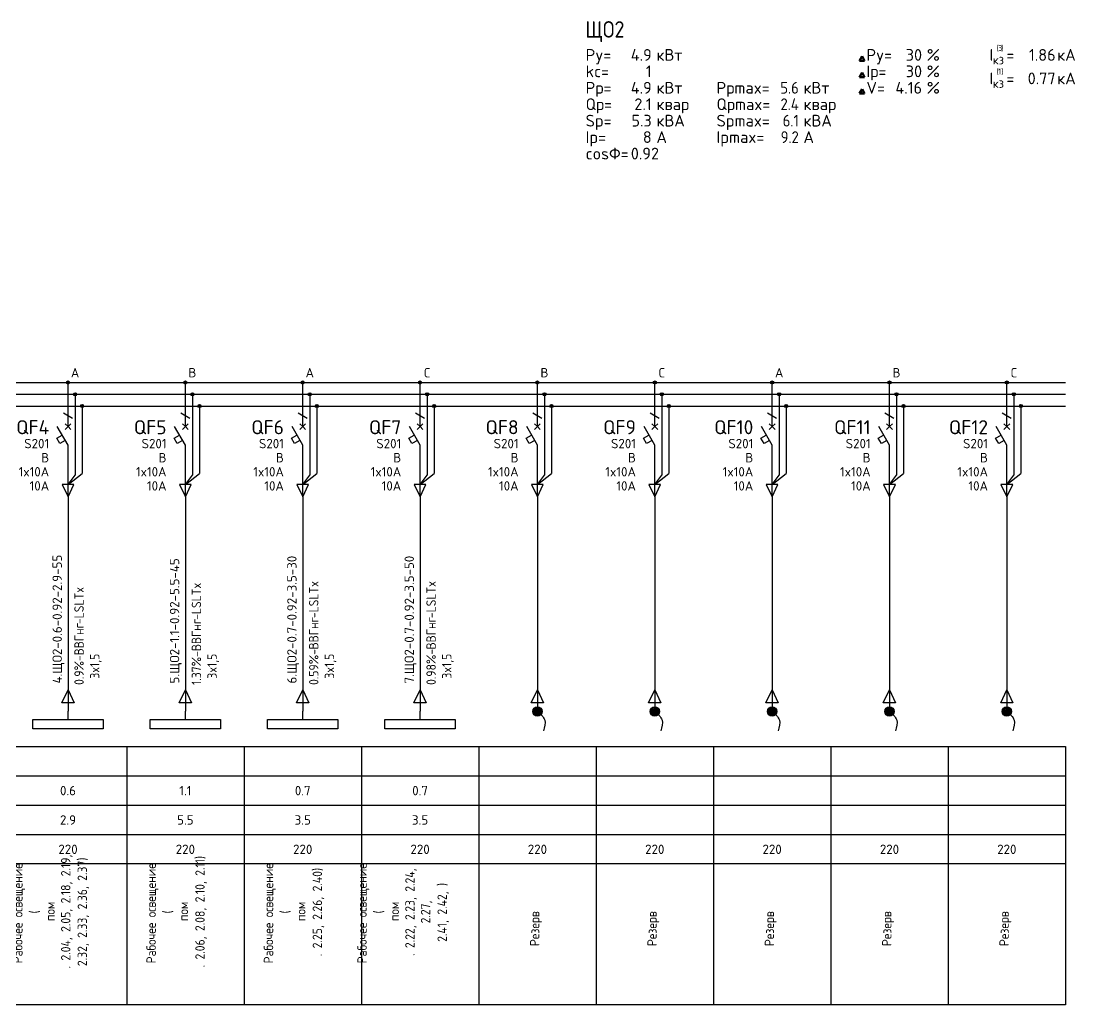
# Model space of a CAD drawing. Header units: millimetres. Extents: x -100 to 776, y -1250 to 875.
# Drawn here: x 127.5 to 352, y 0 to 209.4 of the extents above; entities that cross this region are included whole.
import ezdxf
from ezdxf.enums import TextEntityAlignment as Align

# ---------------------------------------------------------------- set-up
doc = ezdxf.new("R2010")
doc.units = ezdxf.units.MM
for name, color, linetype in [('Автомат защитный', 7, 'Continuous'), ('Принципиальная схема КТП -для ОДНОЛИНЕЙКИ', 7, 'Continuous'), ('ПРОВОДНИКИ', 7, 'Continuous')]:
    doc.layers.add(name, color=color, linetype=linetype)
doc.layers.add('ЭС АВ', color=7, linetype='Continuous', lineweight=18)
doc.layers.add('ЭС рамка', color=7, linetype='Continuous', lineweight=18)
doc.styles.add('GOST A', font='isocpeur.ttf', dxfattribs={"width": 0.9})

# ---------------------------------------------------------------- blocks, each defined once
blk = doc.blocks.new('DBData')
at = {"lineweight": 50}
for p, q in [((56.09, 21), (56.65, 21.97)), ((56.09, 21), (57.21, 21)), ((57.21, 21), (56.65, 21.97)), ((56.09, 17.5), (56.65, 18.47)), ((57.21, 17.5), (56.65, 18.47)), ((56.09, 17.5), (57.21, 17.5)), ((56.09, 14), (56.65, 14.97)), ((56.09, 14), (57.21, 14)), ((57.21, 14), (56.65, 14.97))]:
    blk.add_line(p, q, dxfattribs=at)
at = {"style": 'GOST A'}
for s, height, p in [('Py=', 2.5, (-2.23, 21)), ('кВт', 2.5, (12.85, 21)), ('Py=', 2.5, (57.59, 21)), ('%%%', 2.5, (70.44, 21)), ('I', 2.5, (83.82, 21)), ('(', 1.25, (85.3, 23.08)), ('3', 1.25, (85.64, 23.08)), (')', 1.25, (86.31, 23.08)), ('=', 2.5, (87.41, 21)), ('кА', 2.5, (98.22, 21)), ('кз', 1.875, (84.49, 20.23)), ('kc=', 2.5, (-2.23, 17.5)), ('Iр=', 2.5, (57.59, 17.5)), ('%%%', 2.5, (70.44, 17.5)), ('I', 2.5, (83.82, 16)), ('(', 1.25, (85.3, 18.08)), ('1', 1.25, (85.64, 18.09)), (')', 1.25, (86.31, 18.08)), ('кА', 2.5, (98.22, 16)), ('Pр=', 2.5, (-2.23, 14)), ('кВт', 2.5, (12.85, 14)), ('Pрmax=', 2.5, (25.66, 14)), ('кВт', 2.5, (44.17, 14)), ('V=', 2.5, (57.59, 14)), ('%%%', 2.5, (70.44, 14)), ('кз', 1.875, (84.49, 15.23)), ('=', 2.5, (87.41, 16)), ('Qр=', 2.5, (-2.23, 10.5)), ('квар', 2.5, (12.85, 10.5)), ('Qрmax=', 2.5, (25.66, 10.5)), ('квар', 2.5, (44.17, 10.5)), ('Sp=', 2.5, (-2.23, 7)), ('кВА', 2.5, (12.85, 7)), ('Spmax=', 2.5, (25.66, 7)), ('кВА', 2.5, (44.17, 7)), ('Ip=', 2.5, (-2.23, 3.5)), ('А', 2.5, (12.85, 3.5)), ('Ipmax=', 2.5, (25.66, 3.5)), ('А', 2.5, (44.17, 3.5)), ('cosФ=', 2.5, (-2.23, 0))]:
    blk.add_text(s, height=height, dxfattribs=at).set_placement(p)
at = {"style": 'GOST A', "width": 0.9}
blk.add_attdef('DBNAME', (-2.32, 25.93), '', height=3.5, dxfattribs=at)
at = {"style": 'GOST A'}
for tag, p in [('INSTALLEDACTIVEPOWER', (11.85, 21)), ('DPY', (69.44, 21)), ('CURRENT3', (97.89, 21)), ('MAXFACTOR', (11.85, 17.5)), ('DIR', (69.44, 17.5)), ('CURRENT1', (97.89, 16)), ('RATEDACTIVEPOWER', (11.85, 14)), ('VOLTAGE', (69.44, 14)), ('RATEDREACTIVEPOWER', (11.85, 10.5)), ('RATEDFULLPOWER', (11.85, 7)), ('RATEDCURRENT', (11.85, 3.5))]:
    blk.add_attdef(tag, text='', height=2.5, dxfattribs=at).set_placement(p, align=Align.RIGHT)
at = {"lineweight": 0, "style": 'GOST A', "width": 0.9}
for tag, p in [('RATEDACTIVEPOWERMAX', (43.18, 14)), ('RATEDREACTIVEPOWERMAX', (43.18, 10.5)), ('RATEDFULLPOWERMAX', (43.18, 7)), ('RATEDCURRENTMAX', (43.18, 3.49))]:
    blk.add_attdef(tag, text='', height=2.5, dxfattribs=at).set_placement(p, align=Align.RIGHT)
at = {"style": 'GOST A'}
blk.add_attdef('POWERFACTOR', (7.4, 0), '', height=2.5, dxfattribs=at)
blk = doc.blocks.new('*U18')
h = blk.add_hatch(color=256)
h.dxf.hatch_style = 1
edge = h.paths.add_edge_path()
edge.add_ellipse((12.5, 132.5), major_axis=(0, 0.333), ratio=1, start_angle=0, end_angle=360)
h = blk.add_hatch(color=256)
h.dxf.hatch_style = 1
edge = h.paths.add_edge_path()
edge.add_ellipse((14, 130), major_axis=(0, 0.333), ratio=1, start_angle=0, end_angle=360)
h = blk.add_hatch(color=256)
h.dxf.hatch_style = 1
edge = h.paths.add_edge_path()
edge.add_ellipse((15.5, 127.5), major_axis=(0, 0.333), ratio=1, start_angle=0, end_angle=360)
at = {"lineweight": 30}
for p, q in [((14, 129.67), (14, 123.11)), ((15.5, 127.17), (15.5, 113.13)), ((14, 123.11), (14, 112.8)), ((0, 55), (25, 55)), ((0, 55), (0, 0)), ((25, 55), (25, 0)), ((0, 48.75), (25, 48.75)), ((0, 42.5), (25, 42.5)), ((0, 36.25), (25, 36.25))]:
    blk.add_line(p, q, dxfattribs=at)
at = {"layer": 'Автомат защитный', "lineweight": 30}
for p, q in [((12.5, 123.11), (12.5, 132.17)), ((11.54, 126.04), (13.46, 124.93)), ((10.1, 120.66), (11.26, 121.32)), ((12.5, 119.17), (10.22, 123.11)), ((10.77, 119.5), (10.1, 120.66)), ((11.92, 120.17), (10.77, 119.5)), ((12.5, 108.54), (12.5, 119.17))]:
    blk.add_line(p, q, dxfattribs=at)
blk.add_ellipse((12.5, 132.5), major_axis=(0, 0.333), ratio=1, start_param=-1.570796, end_param=4.712389, dxfattribs=at)
at = {"layer": 'Принципиальная схема КТП -для ОДНОЛИНЕЙКИ', "lineweight": 30}
for p, q in [((12.5, 108.54), (12.5, 99.73)), ((11.19, 64.32), (12.5, 67.06)), ((12.5, 67.06), (13.81, 64.32)), ((13.81, 64.32), (11.19, 64.32)), ((12.5, 64.32), (12.5, 62.5))]:
    blk.add_line(p, q, dxfattribs=at)
at = {"layer": 'ПРОВОДНИКИ', "lineweight": 30}
for p, q in [((12.5, 110.81), (15.5, 113.13)), ((12.5, 110.81), (14, 112.8)), ((13.75, 110.81), (11.25, 110.81)), ((11.25, 110.81), (12.5, 108.2)), ((12.5, 108.2), (13.75, 110.81)), ((11.19, 64.31), (12.5, 67.06)), ((12.5, 67.06), (13.81, 64.31)), ((13.81, 64.31), (11.19, 64.31))]:
    blk.add_line(p, q, dxfattribs=at)
at = {"layer": 'ПРОВОДНИКИ', "lineweight": 30, "ltscale": 100}
blk.add_line((12.5, 99.73), (12.5, 64.32), dxfattribs=at)
at = {"layer": 'ПРОВОДНИКИ', "color": 7, "linetype": 'Continuous', "lineweight": 30}
for centre in [(14, 130), (15.5, 127.5), (15.5, 127.5)]:
    blk.add_ellipse(centre, major_axis=(0, 0.333), ratio=1, start_param=-1.570796, end_param=4.712389, dxfattribs=at)
at = {"layer": 'ЭС АВ', "color": 7, "lineweight": 30}
for q in [(11.88, 123.74), (13.12, 123.74), (11.88, 122.49), (13.12, 122.49)]:
    blk.add_line((12.5, 123.11), q, dxfattribs=at)
at = {"layer": 'ЭС рамка', "color": 7, "linetype": 'Continuous', "lineweight": 30}
for p, q in [((0, 132.5), (12.17, 132.5)), ((12.83, 132.5), (25, 132.5))]:
    blk.add_line(p, q, dxfattribs=at)
at = {"layer": 'ЭС рамка', "color": 5, "linetype": 'Continuous', "lineweight": 30}
for p, q in [((0, 130), (13.67, 130)), ((14.33, 130), (25, 130))]:
    blk.add_line(p, q, dxfattribs=at)
at = {"layer": 'ЭС рамка', "color": 94, "linetype": 'Continuous', "lineweight": 30}
for p, q in [((0, 127.5), (15.17, 127.5)), ((15.83, 127.5), (25, 127.5))]:
    blk.add_line(p, q, dxfattribs=at)
at = {"layer": 'ЭС рамка', "lineweight": 30}
for p, q in [((25, 30), (0, 30)), ((25, 0), (0, 0))]:
    blk.add_line(p, q, dxfattribs=at)
at = {"style": 'GOST A'}
for tag, p in [('LABEL', (12.5, 51.88)), ('INSTALLEDPOWER', (12.5, 45.63)), ('CURRENT', (12.5, 39.37)), ('VOLTAGE', (12.5, 33.13))]:
    blk.add_attdef(tag, text='', height=2, dxfattribs=at).set_placement(p, align=Align.MIDDLE_CENTER)
blk.add_attdef('TEXT', text='', height=2, rotation=90, dxfattribs=at).set_placement((12.5, 15), align=Align.MIDDLE_CENTER)
at = {"layer": 'Автомат защитный', "style": 'GOST A'}
blk.add_attdef('PHASE', text='', height=2, dxfattribs=at).set_placement((14, 134.59), align=Align.MIDDLE_CENTER)
for tag, height, p in [('NUMBER', 3, (8.49, 122.99)), ('SWITCHTYPE', 2, (8.49, 119.5)), ('SWITCHRELEASE', 2, (8.49, 116.5)), ('SWITCHNOMINALCURRENT', 2, (8.49, 113.5)), ('SWITCHRELEASECURRENT', 2, (8.49, 110.5)), ('RCDTYPE', 2, (8.49, 107.5)), ('RCDSETPOINT', 2, (8.49, 104.5))]:
    blk.add_attdef(tag, text='', height=height, dxfattribs=at).set_placement(p, align=Align.MIDDLE_RIGHT)
blk.add_attdef('LINE_A', text='', height=2, rotation=90, dxfattribs=at).set_placement((10.19, 68.43), align=Align.MIDDLE_LEFT)
blk.add_attdef('LINE_B', text='', height=2, rotation=90, dxfattribs=at).set_placement((13.85, 68.43), align=Align.TOP_LEFT)
blk = doc.blocks.new('*U21')
at = {"linetype": 'ByBlock', "lineweight": 30}
blk.add_line((0, -1.75), (0, 0), dxfattribs=at)
at = {"lineweight": 30}
blk.add_lwpolyline([(-7.5, -1.75), (7.5, -1.75), (7.5, -3.75), (-7.5, -3.75)], close=True, dxfattribs=at)
blk = doc.blocks.new('*U22')
at = {"linetype": 'ByBlock', "lineweight": 30}
h = blk.add_hatch(color=256, dxfattribs=at)
h.paths.add_polyline_path([(-0.4, 0.9, -0.414214), (0.92, 0.37), (0, -0.02)])
h.paths.add_polyline_path([(0.92, 0.37, -0.101228), (1, -0.02, -0.30039), (0.39, -0.94), (0, -0.02)])
h.paths.add_polyline_path([(-0.4, 0.9), (0.39, -0.94, -0.538), (-1, -0.02, -0.30039)])
blk.add_circle((0, -0.02), 1, dxfattribs=at)
blk.add_spline([(0, 0), (1.55, -1.88), (1.27, -4.16)], degree=3, dxfattribs=at)

msp = doc.modelspace()

# ---------------------------------------------------------------- block references
at = {"lineweight": 0}
msp.add_blockref('DBData', (250, 180), dxfattribs=at).add_auto_attribs({'INSTALLEDACTIVEPOWER': '4.9', 'MAXFACTOR': '1', 'RATEDACTIVEPOWER': '4.9', 'RATEDREACTIVEPOWER': '2.1', 'RATEDFULLPOWER': '5.3', 'RATEDCURRENT': '8', 'POWERFACTOR': '0.92', 'CURRENT1': '0.77', 'CURRENT3': '1.86', 'DIR': '30', 'VOLTAGE': '4.16', 'DPY': '30', 'DBNAME': 'ЩО2', 'RATEDREACTIVEPOWERMAX': '2.4', 'RATEDACTIVEPOWERMAX': '5.6', 'RATEDFULLPOWERMAX': '6.1', 'RATEDCURRENTMAX': '9.2'})
ref = msp.add_blockref('*U18', (125, 0), dxfattribs=at)
ref.add_attrib('INSTALLEDPOWER', '0.6', dxfattribs={"height": 2, "style": 'GOST A'}).set_placement((137.5, 45.625), align=Align.MIDDLE_CENTER)
ref.add_attrib('CURRENT', '2.9', dxfattribs={"height": 2, "style": 'GOST A'}).set_placement((137.5, 39.375), align=Align.MIDDLE_CENTER)
ref.add_attrib('VOLTAGE', '220', dxfattribs={"height": 2, "style": 'GOST A'}).set_placement((137.5, 33.125), align=Align.MIDDLE_CENTER)
ref.add_attrib('LINE_A', '4.ЩО2-0.6-0.92-2.9-55', dxfattribs={"layer": 'Автомат защитный', "height": 2, "rotation": 90, "style": 'GOST A'}).set_placement((135.194, 68.428), align=Align.MIDDLE_LEFT)
ref.add_attrib('LINE_B_001', '0.9%%%-', (140.852, 68.119), dxfattribs={"layer": 'Автомат защитный', "height": 2, "rotation": 90, "style": 'GOST A', "width": 0.9})
ref.add_attrib('PHASE', 'A', dxfattribs={"layer": 'Автомат защитный', "height": 2, "style": 'GOST A'}).set_placement((139, 134.591), align=Align.MIDDLE_CENTER)
ref.add_attrib('NUMBER', 'QF4', dxfattribs={"layer": 'Автомат защитный', "height": 3, "style": 'GOST A'}).set_placement((133.489, 122.987), align=Align.MIDDLE_RIGHT)
ref.add_attrib('SWITCHTYPE', 'S201', dxfattribs={"layer": 'Автомат защитный', "height": 2, "style": 'GOST A'}).set_placement((133.489, 119.5), align=Align.MIDDLE_RIGHT)
ref.add_attrib('SWITCHRELEASE', 'B', dxfattribs={"layer": 'Автомат защитный', "height": 2, "style": 'GOST A'}).set_placement((133.489, 116.5), align=Align.MIDDLE_RIGHT)
ref.add_attrib('SWITCHNOMINALCURRENT', '1x10А', dxfattribs={"layer": 'Автомат защитный', "height": 2, "style": 'GOST A'}).set_placement((133.489, 113.5), align=Align.MIDDLE_RIGHT)
ref.add_attrib('SWITCHRELEASECURRENT', '10А', dxfattribs={"layer": 'Автомат защитный', "height": 2, "style": 'GOST A'}).set_placement((133.489, 110.5), align=Align.MIDDLE_RIGHT)
ref.add_attrib('TEXT_001', 'Рабочее освещение', (127.807, 8.841), dxfattribs={"height": 2, "rotation": 90, "style": 'GOST A', "width": 0.9})
ref.add_attrib('LINE_B_002', 'ВВГнг', (140.852, 74.419), dxfattribs={"layer": 'Автомат защитный', "height": 2, "rotation": 90, "style": 'GOST A', "width": 0.9})
ref.add_attrib('LINE_B_003', '-LSLTx', (140.852, 81.079), dxfattribs={"layer": 'Автомат защитный', "height": 2, "rotation": 90, "style": 'GOST A', "width": 0.9})
ref.add_attrib('LINE_B_004', ' 3x1,5', (144.185, 68.299), dxfattribs={"layer": 'Автомат защитный', "height": 2, "rotation": 90, "style": 'GOST A', "width": 0.9})
ref.add_attrib('TEXT_002', '(', (131.34, 19.461), dxfattribs={"height": 2, "rotation": 90, "style": 'GOST A', "width": 0.9})
ref.add_attrib('TEXT_003', 'пом', (134.674, 17.841), dxfattribs={"height": 2, "rotation": 90, "style": 'GOST A', "width": 0.9})
ref.add_attrib('TEXT_004', '. 2.04, 2.05, 2.18, 2.19,', (138.007, 7.761), dxfattribs={"height": 2, "rotation": 90, "style": 'GOST A', "width": 0.9})
ref.add_attrib('TEXT_005', '2.32, 2.33, 2.36, 2.37)', (141.54, 8.256), dxfattribs={"height": 2, "rotation": 90, "style": 'GOST A', "width": 0.9})
ref = msp.add_blockref('*U18', (150, 0), dxfattribs=at)
ref.add_attrib('INSTALLEDPOWER', '1.1', dxfattribs={"height": 2, "style": 'GOST A'}).set_placement((162.5, 45.625), align=Align.MIDDLE_CENTER)
ref.add_attrib('CURRENT', '5.5', dxfattribs={"height": 2, "style": 'GOST A'}).set_placement((162.5, 39.375), align=Align.MIDDLE_CENTER)
ref.add_attrib('VOLTAGE', '220', dxfattribs={"height": 2, "style": 'GOST A'}).set_placement((162.5, 33.125), align=Align.MIDDLE_CENTER)
ref.add_attrib('LINE_A', '5.ЩО2-1.1-0.92-5.5-45', dxfattribs={"layer": 'Автомат защитный', "height": 2, "rotation": 90, "style": 'GOST A'}).set_placement((160.194, 68.428), align=Align.MIDDLE_LEFT)
ref.add_attrib('LINE_B_001', '1.37%%%-', (165.852, 68.118), dxfattribs={"layer": 'Автомат защитный', "height": 2, "rotation": 90, "style": 'GOST A', "width": 0.9})
ref.add_attrib('PHASE', 'B', dxfattribs={"layer": 'Автомат защитный', "height": 2, "style": 'GOST A'}).set_placement((164, 134.591), align=Align.MIDDLE_CENTER)
ref.add_attrib('NUMBER', 'QF5', dxfattribs={"layer": 'Автомат защитный', "height": 3, "style": 'GOST A'}).set_placement((158.489, 122.987), align=Align.MIDDLE_RIGHT)
ref.add_attrib('SWITCHTYPE', 'S201', dxfattribs={"layer": 'Автомат защитный', "height": 2, "style": 'GOST A'}).set_placement((158.489, 119.5), align=Align.MIDDLE_RIGHT)
ref.add_attrib('SWITCHRELEASE', 'B', dxfattribs={"layer": 'Автомат защитный', "height": 2, "style": 'GOST A'}).set_placement((158.489, 116.5), align=Align.MIDDLE_RIGHT)
ref.add_attrib('SWITCHNOMINALCURRENT', '1x10А', dxfattribs={"layer": 'Автомат защитный', "height": 2, "style": 'GOST A'}).set_placement((158.489, 113.5), align=Align.MIDDLE_RIGHT)
ref.add_attrib('SWITCHRELEASECURRENT', '10А', dxfattribs={"layer": 'Автомат защитный', "height": 2, "style": 'GOST A'}).set_placement((158.489, 110.5), align=Align.MIDDLE_RIGHT)
ref.add_attrib('TEXT_001', 'Рабочее освещение', (156.212, 8.841), dxfattribs={"height": 2, "rotation": 90, "style": 'GOST A', "width": 0.9})
ref.add_attrib('LINE_B_002', 'ВВГнг', (165.852, 75.318), dxfattribs={"layer": 'Автомат защитный', "height": 2, "rotation": 90, "style": 'GOST A', "width": 0.9})
ref.add_attrib('LINE_B_003', '-LSLTx', (165.852, 81.978), dxfattribs={"layer": 'Автомат защитный', "height": 2, "rotation": 90, "style": 'GOST A', "width": 0.9})
ref.add_attrib('LINE_B_004', ' 3x1,5', (169.185, 68.298), dxfattribs={"layer": 'Автомат защитный', "height": 2, "rotation": 90, "style": 'GOST A', "width": 0.9})
ref.add_attrib('TEXT_002', '(', (159.745, 19.461), dxfattribs={"height": 2, "rotation": 90, "style": 'GOST A', "width": 0.9})
ref.add_attrib('TEXT_003', 'пом', (163.079, 17.841), dxfattribs={"height": 2, "rotation": 90, "style": 'GOST A', "width": 0.9})
ref.add_attrib('TEXT_004', '. 2.06, 2.08, 2.10, 2.11)', (166.612, 7.986), dxfattribs={"height": 2, "rotation": 90, "style": 'GOST A', "width": 0.9})
ref = msp.add_blockref('*U18', (175, 0), dxfattribs=at)
ref.add_attrib('INSTALLEDPOWER', '0.7', dxfattribs={"height": 2, "style": 'GOST A'}).set_placement((187.5, 45.625), align=Align.MIDDLE_CENTER)
ref.add_attrib('CURRENT', '3.5', dxfattribs={"height": 2, "style": 'GOST A'}).set_placement((187.5, 39.375), align=Align.MIDDLE_CENTER)
ref.add_attrib('VOLTAGE', '220', dxfattribs={"height": 2, "style": 'GOST A'}).set_placement((187.5, 33.125), align=Align.MIDDLE_CENTER)
ref.add_attrib('LINE_A', '6.ЩО2-0.7-0.92-3.5-30', dxfattribs={"layer": 'Автомат защитный', "height": 2, "rotation": 90, "style": 'GOST A'}).set_placement((185.194, 68.428), align=Align.MIDDLE_LEFT)
ref.add_attrib('LINE_B_001', '0.59%%%-', (190.852, 68.119), dxfattribs={"layer": 'Автомат защитный', "height": 2, "rotation": 90, "style": 'GOST A', "width": 0.9})
ref.add_attrib('PHASE', 'A', dxfattribs={"layer": 'Автомат защитный', "height": 2, "style": 'GOST A'}).set_placement((189, 134.591), align=Align.MIDDLE_CENTER)
ref.add_attrib('NUMBER', 'QF6', dxfattribs={"layer": 'Автомат защитный', "height": 3, "style": 'GOST A'}).set_placement((183.489, 122.987), align=Align.MIDDLE_RIGHT)
ref.add_attrib('SWITCHTYPE', 'S201', dxfattribs={"layer": 'Автомат защитный', "height": 2, "style": 'GOST A'}).set_placement((183.489, 119.5), align=Align.MIDDLE_RIGHT)
ref.add_attrib('SWITCHRELEASE', 'B', dxfattribs={"layer": 'Автомат защитный', "height": 2, "style": 'GOST A'}).set_placement((183.489, 116.5), align=Align.MIDDLE_RIGHT)
ref.add_attrib('SWITCHNOMINALCURRENT', '1x10А', dxfattribs={"layer": 'Автомат защитный', "height": 2, "style": 'GOST A'}).set_placement((183.489, 113.5), align=Align.MIDDLE_RIGHT)
ref.add_attrib('SWITCHRELEASECURRENT', '10А', dxfattribs={"layer": 'Автомат защитный', "height": 2, "style": 'GOST A'}).set_placement((183.489, 110.5), align=Align.MIDDLE_RIGHT)
ref.add_attrib('TEXT_001', 'Рабочее освещение', (181.212, 8.841), dxfattribs={"height": 2, "rotation": 90, "style": 'GOST A', "width": 0.9})
ref.add_attrib('LINE_B_002', 'ВВГнг', (190.852, 75.679), dxfattribs={"layer": 'Автомат защитный', "height": 2, "rotation": 90, "style": 'GOST A', "width": 0.9})
ref.add_attrib('LINE_B_003', '-LSLTx', (190.852, 82.339), dxfattribs={"layer": 'Автомат защитный', "height": 2, "rotation": 90, "style": 'GOST A', "width": 0.9})
ref.add_attrib('LINE_B_004', ' 3x1,5', (194.185, 68.299), dxfattribs={"layer": 'Автомат защитный', "height": 2, "rotation": 90, "style": 'GOST A', "width": 0.9})
ref.add_attrib('TEXT_002', '(', (184.745, 19.461), dxfattribs={"height": 2, "rotation": 90, "style": 'GOST A', "width": 0.9})
ref.add_attrib('TEXT_003', 'пом', (188.079, 17.841), dxfattribs={"height": 2, "rotation": 90, "style": 'GOST A', "width": 0.9})
ref.add_attrib('TEXT_004', '. 2.25, 2.26, 2.40)', (191.612, 10.371), dxfattribs={"height": 2, "rotation": 90, "style": 'GOST A', "width": 0.9})
ref = msp.add_blockref('*U18', (200, 0), dxfattribs=at)
ref.add_attrib('INSTALLEDPOWER', '0.7', dxfattribs={"height": 2, "style": 'GOST A'}).set_placement((212.5, 45.625), align=Align.MIDDLE_CENTER)
ref.add_attrib('CURRENT', '3.5', dxfattribs={"height": 2, "style": 'GOST A'}).set_placement((212.5, 39.375), align=Align.MIDDLE_CENTER)
ref.add_attrib('VOLTAGE', '220', dxfattribs={"height": 2, "style": 'GOST A'}).set_placement((212.5, 33.125), align=Align.MIDDLE_CENTER)
ref.add_attrib('LINE_A', '7.ЩО2-0.7-0.92-3.5-50', dxfattribs={"layer": 'Автомат защитный', "height": 2, "rotation": 90, "style": 'GOST A'}).set_placement((210.194, 68.428), align=Align.MIDDLE_LEFT)
ref.add_attrib('LINE_B_001', '0.98%%%-', (215.852, 68.119), dxfattribs={"layer": 'Автомат защитный', "height": 2, "rotation": 90, "style": 'GOST A', "width": 0.9})
ref.add_attrib('PHASE', 'C', dxfattribs={"layer": 'Автомат защитный', "height": 2, "style": 'GOST A'}).set_placement((214, 134.591), align=Align.MIDDLE_CENTER)
ref.add_attrib('NUMBER', 'QF7', dxfattribs={"layer": 'Автомат защитный', "height": 3, "style": 'GOST A'}).set_placement((208.489, 122.987), align=Align.MIDDLE_RIGHT)
ref.add_attrib('SWITCHTYPE', 'S201', dxfattribs={"layer": 'Автомат защитный', "height": 2, "style": 'GOST A'}).set_placement((208.489, 119.5), align=Align.MIDDLE_RIGHT)
ref.add_attrib('SWITCHRELEASE', 'B', dxfattribs={"layer": 'Автомат защитный', "height": 2, "style": 'GOST A'}).set_placement((208.489, 116.5), align=Align.MIDDLE_RIGHT)
ref.add_attrib('SWITCHNOMINALCURRENT', '1x10А', dxfattribs={"layer": 'Автомат защитный', "height": 2, "style": 'GOST A'}).set_placement((208.489, 113.5), align=Align.MIDDLE_RIGHT)
ref.add_attrib('SWITCHRELEASECURRENT', '10А', dxfattribs={"layer": 'Автомат защитный', "height": 2, "style": 'GOST A'}).set_placement((208.489, 110.5), align=Align.MIDDLE_RIGHT)
ref.add_attrib('TEXT_001', 'Рабочее освещение', (201.14, 8.841), dxfattribs={"height": 2, "rotation": 90, "style": 'GOST A', "width": 0.9})
ref.add_attrib('LINE_B_002', 'ВВГнг', (215.852, 75.679), dxfattribs={"layer": 'Автомат защитный', "height": 2, "rotation": 90, "style": 'GOST A', "width": 0.9})
ref.add_attrib('LINE_B_003', '-LSLTx', (215.852, 82.339), dxfattribs={"layer": 'Автомат защитный', "height": 2, "rotation": 90, "style": 'GOST A', "width": 0.9})
ref.add_attrib('LINE_B_004', ' 3x1,5', (219.185, 68.299), dxfattribs={"layer": 'Автомат защитный', "height": 2, "rotation": 90, "style": 'GOST A', "width": 0.9})
ref.add_attrib('TEXT_002', '(', (204.674, 19.461), dxfattribs={"height": 2, "rotation": 90, "style": 'GOST A', "width": 0.9})
ref.add_attrib('TEXT_003', 'пом', (208.007, 17.841), dxfattribs={"height": 2, "rotation": 90, "style": 'GOST A', "width": 0.9})
ref.add_attrib('TEXT_004', '. 2.22, 2.23, 2.24,', (211.34, 10.416), dxfattribs={"height": 2, "rotation": 90, "style": 'GOST A', "width": 0.9})
ref.add_attrib('TEXT_005', '2.27,', (214.674, 17.346), dxfattribs={"height": 2, "rotation": 90, "style": 'GOST A', "width": 0.9})
ref.add_attrib('TEXT_006', '2.41, 2.42, )', (218.207, 13.431), dxfattribs={"height": 2, "rotation": 90, "style": 'GOST A', "width": 0.9})
ref = msp.add_blockref('*U18', (225, 0), dxfattribs=at)
ref.add_attrib('VOLTAGE', '220', dxfattribs={"height": 2, "style": 'GOST A'}).set_placement((237.5, 33.125), align=Align.MIDDLE_CENTER)
ref.add_attrib('PHASE', 'B', dxfattribs={"layer": 'Автомат защитный', "height": 2, "style": 'GOST A'}).set_placement((239, 134.591), align=Align.MIDDLE_CENTER)
ref.add_attrib('NUMBER', 'QF8', dxfattribs={"layer": 'Автомат защитный', "height": 3, "style": 'GOST A'}).set_placement((233.489, 122.987), align=Align.MIDDLE_RIGHT)
ref.add_attrib('SWITCHTYPE', 'S201', dxfattribs={"layer": 'Автомат защитный', "height": 2, "style": 'GOST A'}).set_placement((233.489, 119.5), align=Align.MIDDLE_RIGHT)
ref.add_attrib('SWITCHRELEASE', 'B', dxfattribs={"layer": 'Автомат защитный', "height": 2, "style": 'GOST A'}).set_placement((233.489, 116.5), align=Align.MIDDLE_RIGHT)
ref.add_attrib('SWITCHNOMINALCURRENT', '1x10А', dxfattribs={"layer": 'Автомат защитный', "height": 2, "style": 'GOST A'}).set_placement((233.489, 113.5), align=Align.MIDDLE_RIGHT)
ref.add_attrib('SWITCHRELEASECURRENT', '10А', dxfattribs={"layer": 'Автомат защитный', "height": 2, "style": 'GOST A'}).set_placement((233.489, 110.5), align=Align.MIDDLE_RIGHT)
ref.add_attrib('TEXT_001', 'Резерв', (237.915, 12.514), dxfattribs={"height": 2, "rotation": 90, "style": 'GOST A', "width": 0.9})
ref = msp.add_blockref('*U18', (250, 0), dxfattribs=at)
ref.add_attrib('VOLTAGE', '220', dxfattribs={"height": 2, "style": 'GOST A'}).set_placement((262.5, 33.125), align=Align.MIDDLE_CENTER)
ref.add_attrib('PHASE', 'C', dxfattribs={"layer": 'Автомат защитный', "height": 2, "style": 'GOST A'}).set_placement((264, 134.591), align=Align.MIDDLE_CENTER)
ref.add_attrib('NUMBER', 'QF9', dxfattribs={"layer": 'Автомат защитный', "height": 3, "style": 'GOST A'}).set_placement((258.489, 122.987), align=Align.MIDDLE_RIGHT)
ref.add_attrib('SWITCHTYPE', 'S201', dxfattribs={"layer": 'Автомат защитный', "height": 2, "style": 'GOST A'}).set_placement((258.489, 119.5), align=Align.MIDDLE_RIGHT)
ref.add_attrib('SWITCHRELEASE', 'B', dxfattribs={"layer": 'Автомат защитный', "height": 2, "style": 'GOST A'}).set_placement((258.489, 116.5), align=Align.MIDDLE_RIGHT)
ref.add_attrib('SWITCHNOMINALCURRENT', '1x10А', dxfattribs={"layer": 'Автомат защитный', "height": 2, "style": 'GOST A'}).set_placement((258.489, 113.5), align=Align.MIDDLE_RIGHT)
ref.add_attrib('SWITCHRELEASECURRENT', '10А', dxfattribs={"layer": 'Автомат защитный', "height": 2, "style": 'GOST A'}).set_placement((258.489, 110.5), align=Align.MIDDLE_RIGHT)
ref.add_attrib('TEXT_001', 'Резерв', (262.915, 12.514), dxfattribs={"height": 2, "rotation": 90, "style": 'GOST A', "width": 0.9})
ref = msp.add_blockref('*U18', (275, 0), dxfattribs=at)
ref.add_attrib('VOLTAGE', '220', dxfattribs={"height": 2, "style": 'GOST A'}).set_placement((287.5, 33.125), align=Align.MIDDLE_CENTER)
ref.add_attrib('PHASE', 'A', dxfattribs={"layer": 'Автомат защитный', "height": 2, "style": 'GOST A'}).set_placement((289, 134.591), align=Align.MIDDLE_CENTER)
ref.add_attrib('NUMBER', 'QF10', dxfattribs={"layer": 'Автомат защитный', "height": 3, "style": 'GOST A'}).set_placement((283.489, 122.987), align=Align.MIDDLE_RIGHT)
ref.add_attrib('SWITCHTYPE', 'S201', dxfattribs={"layer": 'Автомат защитный', "height": 2, "style": 'GOST A'}).set_placement((283.489, 119.5), align=Align.MIDDLE_RIGHT)
ref.add_attrib('SWITCHRELEASE', 'B', dxfattribs={"layer": 'Автомат защитный', "height": 2, "style": 'GOST A'}).set_placement((283.489, 116.5), align=Align.MIDDLE_RIGHT)
ref.add_attrib('SWITCHNOMINALCURRENT', '1x10А', dxfattribs={"layer": 'Автомат защитный', "height": 2, "style": 'GOST A'}).set_placement((283.489, 113.5), align=Align.MIDDLE_RIGHT)
ref.add_attrib('SWITCHRELEASECURRENT', '10А', dxfattribs={"layer": 'Автомат защитный', "height": 2, "style": 'GOST A'}).set_placement((283.489, 110.5), align=Align.MIDDLE_RIGHT)
ref.add_attrib('TEXT_001', 'Резерв', (287.915, 12.514), dxfattribs={"height": 2, "rotation": 90, "style": 'GOST A', "width": 0.9})
ref = msp.add_blockref('*U18', (300, 0), dxfattribs=at)
ref.add_attrib('VOLTAGE', '220', dxfattribs={"height": 2, "style": 'GOST A'}).set_placement((312.5, 33.125), align=Align.MIDDLE_CENTER)
ref.add_attrib('PHASE', 'B', dxfattribs={"layer": 'Автомат защитный', "height": 2, "style": 'GOST A'}).set_placement((314, 134.591), align=Align.MIDDLE_CENTER)
ref.add_attrib('NUMBER', 'QF11', dxfattribs={"layer": 'Автомат защитный', "height": 3, "style": 'GOST A'}).set_placement((308.489, 122.987), align=Align.MIDDLE_RIGHT)
ref.add_attrib('SWITCHTYPE', 'S201', dxfattribs={"layer": 'Автомат защитный', "height": 2, "style": 'GOST A'}).set_placement((308.489, 119.5), align=Align.MIDDLE_RIGHT)
ref.add_attrib('SWITCHRELEASE', 'B', dxfattribs={"layer": 'Автомат защитный', "height": 2, "style": 'GOST A'}).set_placement((308.489, 116.5), align=Align.MIDDLE_RIGHT)
ref.add_attrib('SWITCHNOMINALCURRENT', '1x10А', dxfattribs={"layer": 'Автомат защитный', "height": 2, "style": 'GOST A'}).set_placement((308.489, 113.5), align=Align.MIDDLE_RIGHT)
ref.add_attrib('SWITCHRELEASECURRENT', '10А', dxfattribs={"layer": 'Автомат защитный', "height": 2, "style": 'GOST A'}).set_placement((308.489, 110.5), align=Align.MIDDLE_RIGHT)
ref.add_attrib('TEXT_001', 'Резерв', (312.915, 12.514), dxfattribs={"height": 2, "rotation": 90, "style": 'GOST A', "width": 0.9})
ref = msp.add_blockref('*U18', (325, 0), dxfattribs=at)
ref.add_attrib('VOLTAGE', '220', dxfattribs={"height": 2, "style": 'GOST A'}).set_placement((337.5, 33.125), align=Align.MIDDLE_CENTER)
ref.add_attrib('PHASE', 'C', dxfattribs={"layer": 'Автомат защитный', "height": 2, "style": 'GOST A'}).set_placement((339, 134.591), align=Align.MIDDLE_CENTER)
ref.add_attrib('NUMBER', 'QF12', dxfattribs={"layer": 'Автомат защитный', "height": 3, "style": 'GOST A'}).set_placement((333.489, 122.987), align=Align.MIDDLE_RIGHT)
ref.add_attrib('SWITCHTYPE', 'S201', dxfattribs={"layer": 'Автомат защитный', "height": 2, "style": 'GOST A'}).set_placement((333.489, 119.5), align=Align.MIDDLE_RIGHT)
ref.add_attrib('SWITCHRELEASE', 'B', dxfattribs={"layer": 'Автомат защитный', "height": 2, "style": 'GOST A'}).set_placement((333.489, 116.5), align=Align.MIDDLE_RIGHT)
ref.add_attrib('SWITCHNOMINALCURRENT', '1x10А', dxfattribs={"layer": 'Автомат защитный', "height": 2, "style": 'GOST A'}).set_placement((333.489, 113.5), align=Align.MIDDLE_RIGHT)
ref.add_attrib('SWITCHRELEASECURRENT', '10А', dxfattribs={"layer": 'Автомат защитный', "height": 2, "style": 'GOST A'}).set_placement((333.489, 110.5), align=Align.MIDDLE_RIGHT)
ref.add_attrib('TEXT_001', 'Резерв', (337.915, 12.514), dxfattribs={"height": 2, "rotation": 90, "style": 'GOST A', "width": 0.9})
for name, p in [('*U22', (237.5, 62.5)), ('*U22', (262.5, 62.5)), ('*U22', (287.5, 62.5)), ('*U22', (312.5, 62.5)), ('*U22', (337.5, 62.5)), ('*U21', (137.5, 62.5)), ('*U21', (162.5, 62.5)), ('*U21', (187.5, 62.5)), ('*U21', (212.5, 62.5))]:
    msp.add_blockref(name, p, dxfattribs=at)

doc.saveas('drawing.dxf')
